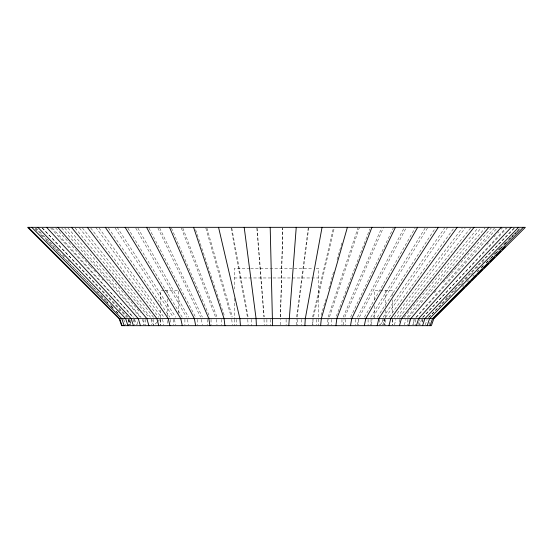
<?xml version="1.0" encoding="UTF-8"?>
<svg xmlns="http://www.w3.org/2000/svg" width="553" height="553" viewBox="0 0 553 553"><rect width="100%" height="100%" fill="white"/><g stroke="black" fill="none" stroke-linecap="round" stroke-linejoin="round"><path stroke-width="0.41" stroke-dasharray="2.77 2.07" d="M280.447 324.887L280.495 319.413M280.454 316.904L282.701 228.195M280.544 316.904L282.797 228.195M296.643 324.887L296.892 319.413M312.618 324.887L313.06 319.413M328.192 324.887L328.835 319.413M296.657 316.924L308.208 228.182M297.148 316.924L308.809 227.331M343.206 324.887L344.035 319.413M357.487 324.887L358.489 319.413M370.876 324.887L372.051 319.413M312.639 316.952L333.369 228.168M313.516 316.952L334.447 227.331M383.243 324.887L384.563 319.413L384.605 324.887L384.535 319.413M394.434 324.887L395.893 319.413M321.182 315.307L325.689 299.539M328.772 288.749L333.984 270.486M337.067 259.703L342.286 241.44M404.333 324.887L405.916 319.413M412.828 324.887L414.515 319.413M421.607 319.413L419.838 324.887L419.817 319.413M328.212 317L357.909 228.147M329.47 317L359.436 227.331M425.271 324.887L427.11 319.413M429.08 324.887L430.69 320.194M336.314 316.226L369.86 228.935M343.199 317.056L381.522 228.119M344.83 317.056L383.485 227.331M350.637 317.083L393.252 228.106M357.452 317.104L404.029 228.092M359.429 317.104L406.4 227.331M364.455 317.132L415.082 228.078M370.814 317.152L425.126 228.064M373.116 317.152L427.877 227.331M377.291 317.187L435.861 227.331M380.208 324.964L384.045 319.33M383.132 317.215L444.626 228.036M385.731 317.215L447.709 227.331M389.022 317.235L453.958 228.03M394.275 317.256L462.287 228.016M397.144 317.256L465.156 228.016M399.508 317.284L470.575 228.002M404.119 317.304L477.875 227.995M407.229 317.304L480.992 227.995M408.646 317.325L485.064 227.981M434.25 292.731L436.531 290.138M443.375 282.369L447.937 277.191M448.504 276.541L450.792 273.949M451.359 273.3L491.278 227.981M415.897 317.332L494.596 227.981M416.354 317.353L497.278 227.967M487.172 244.329L488.34 243.071M494.168 236.774L495.336 235.516M497.665 233L498.834 231.742M501.163 229.219L502.331 227.96M423.031 317.367L505.822 227.96M422.52 317.374L507.066 227.954M428.561 317.387L514.532 227.954M440.326 303.825L441.529 302.588M445.739 298.267L447.543 296.422M451.158 292.717L514.318 227.947M428.727 317.401L448.054 297.797M448.656 297.182L451.677 294.12M454.096 291.666L457.117 288.604M460.739 284.926L462.55 283.088M465.571 280.025L467.99 277.571M471.004 274.509L472.822 272.67M477.045 268.385L478.255 267.161M482.486 262.869L483.695 261.645M462.64 286.765L463.849 285.542M467.472 281.864L468.681 280.641M472.912 276.348L474.115 275.124M477.744 271.447L478.946 270.223M481.366 267.77L483.778 265.322M486.198 262.869L490.428 258.583M491.029 257.968L492.841 256.129M495.26 253.675L499.483 249.389M500.092 248.774L504.322 244.488M504.924 243.873L520.027 228.555M493.504 254.719L495.937 252.286M498.371 249.852L500.804 247.419M503.845 244.371L506.278 241.938M508.712 239.504L512.977 235.246M513.585 234.638L519.668 228.548M477.039 271.765L478.255 270.541M481.304 267.5L483.744 265.067M486.191 262.634L490.456 258.369M491.071 257.76L495.336 253.502M495.951 252.894L500.223 248.636M500.831 248.027L505.712 243.154M506.32 242.546L510.592 238.288M511.2 237.679L516.08 232.806M516.696 232.198L519.744 229.156M157.142 322.15L153.513 325.669L151.785 319.413M157.75 321.563L160.17 319.212M249.769 268.392L234.251 268.392L234.251 288.977M250.633 268.392L312.715 268.392M316.164 268.392L318.749 268.392L318.749 325.669M234.251 277.965L318.749 277.965M164.13 290.463L160.778 290.463L160.778 305.823M164.967 290.463L178.37 290.463M106.95 302.194L108.167 303.41M111.208 306.452L113.033 308.284M116.075 311.325L117.9 313.15M35.247 229.17L37.687 231.617M40.728 234.686L43.169 237.133M46.217 240.196L107.745 302.083M110.178 304.537L112.618 306.984M36.09 227.947L42.733 234.686M43.334 235.295L60.249 252.451M62.669 254.905L64.48 256.744M68.102 260.422L69.312 261.645M118.688 309.991L119.89 311.221M35.005 227.947L95.759 290.249M96.36 290.871L100.577 295.184M101.178 295.807L105.388 300.12M105.989 300.735L108.395 303.203M111.402 306.293L113.807 308.761M116.213 311.221L119.22 314.311M42.097 227.954L128.061 317.387M42.374 227.954L126.92 317.374M50.662 227.96L133.467 317.367M55.735 227.967L89.835 265.64M90.409 266.276L93.305 269.47M93.879 270.106L95.614 272.021M98.503 275.214L99.658 276.493M101.973 279.044L103.128 280.323M52.321 227.967L133.238 317.353M61.722 227.981L140.421 317.332M67.929 227.981L140.448 312.756M64.708 227.981L141.126 317.325M75.125 227.995L148.881 317.304M82.432 228.002L153.492 317.284M79.432 228.002L150.499 317.284M90.727 228.016L158.725 317.256M99.049 228.03L163.978 317.235M95.8 227.331L161.241 317.235M108.388 228.036L169.875 317.215M117.146 227.331L175.716 317.187M115.162 228.05L173.262 317.187M127.861 228.064L182.186 317.152M137.911 228.078L188.545 317.132M135.768 228.078L186.402 317.132M148.957 228.092L195.548 317.104M159.748 228.106L202.363 317.083M157.944 228.106L200.552 317.083M171.478 228.119L209.801 317.056M182.829 228.133L216.997 317.028M181.384 228.133L215.546 317.028M123.699 319.413L125.566 324.887M195.658 229.778L224.248 315.369M128.358 319.413L130.169 324.887M134.642 319.413L136.377 324.887M142.474 319.413L144.112 324.887M206.926 228.161L232.288 316.966M205.854 228.161L231.202 316.966M162.451 319.413L163.847 324.887M174.375 319.413L175.626 324.887M187.405 319.413L188.497 324.887M231.811 228.175L248.09 316.938M231.119 228.175L247.398 316.938M201.423 319.413L202.343 324.887M216.264 319.413L217.004 324.887M231.755 319.413L232.308 324.887M257.131 228.195L264.196 316.904M256.834 228.195L263.892 316.904M247.758 319.413L248.103 324.887M264.051 319.413L264.203 324.887M422.845 319.413L422.845 321.756M422.25 319.413L422.25 323.325M418.842 321.756L418.842 324.887M415.213 319.413L415.213 325.669M413.872 319.413L413.872 324.887M409.102 319.413L409.102 321.756M407.395 319.413L407.395 324.887M399.494 319.413L399.494 322.537M392.595 319.413L392.595 324.887M392.222 295.579L392.229 290.463L374.63 290.463L374.63 300.701M392.229 299.823L392.229 314.36M392.229 319.413L392.229 324.887M385.192 290.463L385.192 306.632M385.192 310.039L385.192 318.798M385.192 319.655L385.192 325.669M382.386 319.413L382.386 324.887M379.724 319.413L379.724 325.669M374.63 305.781L374.63 318.625M371.022 319.413L371.022 325.669M368.091 319.413L368.091 325.669M358.607 319.413L358.607 324.887M355.461 319.413L355.461 324.887M345.307 319.413L345.307 324.887M341.954 319.413L341.954 324.887M331.24 319.413L331.24 324.887M327.735 319.413L327.735 324.887M316.579 319.413L316.579 324.887M312.957 319.413L312.957 324.887M301.482 319.413L301.482 324.887M297.777 319.413L297.777 324.887M286.122 319.413L286.122 324.887M270.638 319.413L270.638 325.669M266.878 319.413L266.878 324.887M251.518 319.413L251.518 325.669M236.421 319.413L236.421 324.887M234.251 298.281L234.251 318.832M234.251 319.385L234.251 325.669M221.76 319.413L221.76 324.887M211.046 319.413L211.046 324.887M207.693 319.413L207.693 324.887M197.539 319.413L197.539 324.887M184.909 319.413L184.909 324.887M178.37 291.313L178.37 313.503M173.276 319.413L173.276 324.887M170.621 319.413L170.621 322.537M167.808 290.463L167.808 294.756M167.808 298.993L167.808 317.775M167.808 320.519L167.808 325.669M160.778 310.095L160.778 318.625M160.778 319.413L160.778 324.887M160.405 319.413L160.405 325.669M153.513 319.413L153.513 324.887M151.467 319.413L151.467 324.887M145.605 319.413L145.605 325.669M143.898 319.413L143.898 324.887M137.787 321.756L137.787 325.669M134.158 319.413L134.158 325.669M133.183 319.413L133.183 321.756M130.75 321.756L130.75 325.669M130.155 320.194L130.155 325.669M129.326 319.413L129.326 324.887M128.932 319.413L128.932 324.887M128.863 319.413L128.863 324.887"/><path stroke-width="0.83" d="M288.777 325.669L296.235 227.331M304.848 325.669L305.304 318.625L322.046 227.331M320.609 325.669L321.321 318.625L347.388 227.331M335.892 325.669L336.839 318.625L371.927 227.331M350.526 325.669L351.708 318.625L395.43 227.331M364.344 325.669L365.747 318.625L417.646 227.331M377.201 325.669L378.805 318.625L438.322 227.331M388.959 325.669L390.743 318.625L457.207 227.331M399.48 325.669L401.437 318.625L474.108 227.331M408.653 325.669L410.761 318.625L488.845 227.331M416.388 325.669L418.6 318.625L501.267 227.331M422.575 325.669L424.898 318.625L511.221 227.331M427.165 325.669L429.57 318.625L518.596 227.331M430.11 325.669L432.564 318.625L523.325 227.331M433.835 318.625L431.368 325.669L121.632 325.669L119.165 318.625L27.65 227.331L525.35 227.331L433.835 318.625L119.165 318.625M433.393 318.625L464.416 287.588M465.633 286.371L470.499 281.498M471.716 280.281L476.589 275.415M477.806 274.198L482.672 269.325M483.889 268.108L488.755 263.242M489.972 262.025L494.838 257.152M496.055 255.935L500.921 251.069M502.138 249.852L505.179 246.811M28.348 227.331L119.607 318.625L122.068 325.669M31.77 227.331L121.771 318.625L124.19 325.669M37.88 227.331L125.628 318.625L127.999 325.669M46.59 227.331L131.137 318.625L133.418 325.669M57.83 227.331L138.243 318.625L140.414 325.669M71.461 227.331L146.863 318.625L148.895 325.669M87.333 227.331L156.9 318.625L158.773 325.669M105.298 227.331L168.243 318.625L169.951 325.669M125.116 227.331L180.783 318.625L182.29 325.669M146.586 227.331L194.373 318.625L195.658 325.669M169.515 227.331L208.847 318.625L209.912 325.669M193.578 227.331L224.076 318.625L224.898 325.669M218.553 227.331L239.878 318.625L240.444 325.669M244.198 227.331L256.074 318.625L256.398 325.669M270.196 227.331L272.567 325.669"/></g></svg>
